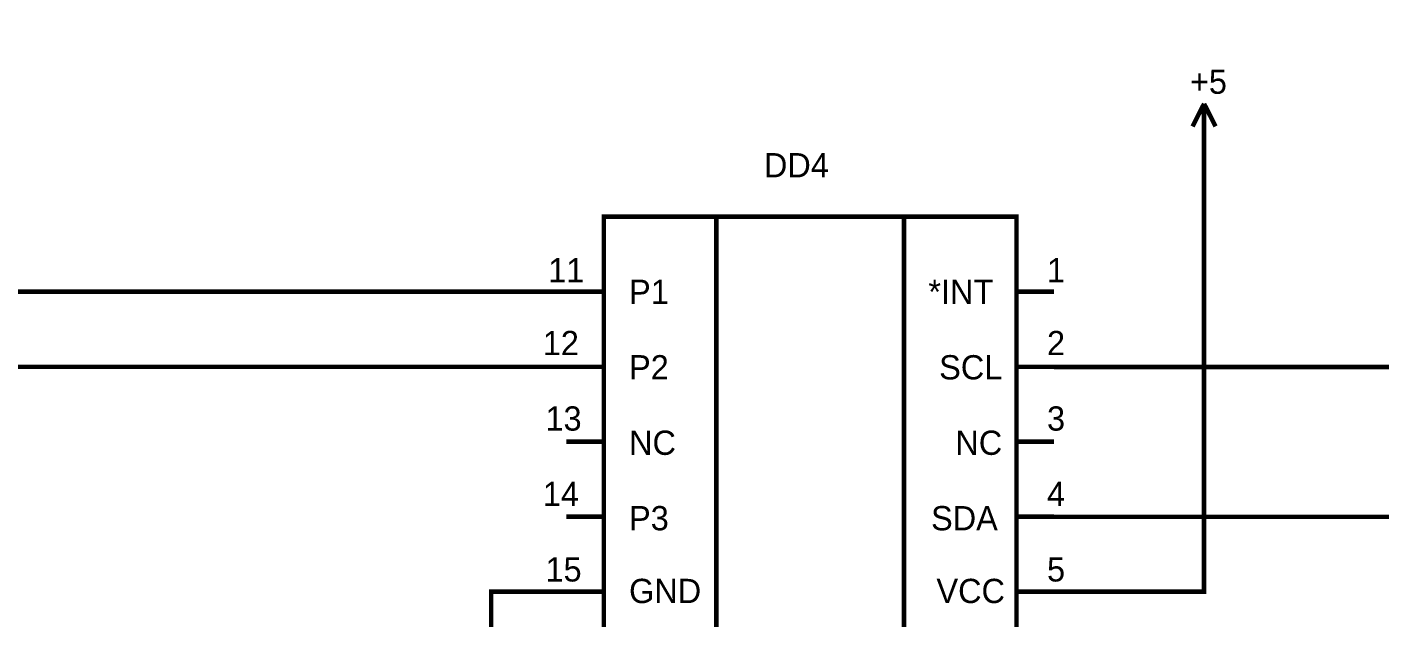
# Model space of a CAD drawing. Header units: millimetres. Extents: x 0 to 841, y 0 to 594.
# Drawn here: x 181.6 to 271.7, y 485.7 to 525.1 of the extents above; entities that cross this region are included whole.
import ezdxf

# ---------------------------------------------------------------- set-up
doc = ezdxf.new("R2010")
doc.units = ezdxf.units.MM
doc.layers.add('Sheet', color=255, linetype='Continuous')

msp = doc.modelspace()

# ---------------------------------------------------------------- linework, layer by layer
at = {"layer": 'Sheet', "const_width": 0.3}
for points in [[(97.523, 502.49), (92.526, 502.49), (92.526, 524.994), (150.018, 524.994), (150.018, 507.499), (217.515, 507.499)], [(97.523, 512.496), (95.03, 512.496), (95.03, 522.49), (147.525, 522.49), (147.525, 502.49), (217.515, 502.49)], [(260.017, 520.031), (259.253, 518.515)], [(260.017, 520.031), (260.78, 518.515)], [(260.017, 517.493), (260.017, 520.031)], [(250.012, 487.499), (250.012, 487.499), (260.017, 487.499), (260.017, 517.493)], [(227.52, 512.496), (227.52, 457.493)], [(240.018, 512.496), (240.018, 457.493)], [(220.019, 507.499), (217.515, 507.499)], [(247.519, 507.499), (250.012, 507.499)], [(220.019, 502.49), (217.515, 502.49)], [(247.519, 502.49), (250.012, 502.49)], [(250.023, 502.479), (305.022, 502.479), (305.022, 487.499), (472.512, 487.499), (472.512, 379.987), (455.018, 379.987)], [(220.019, 497.493), (217.515, 497.493)], [(247.519, 497.493), (250.012, 497.493)], [(220.019, 492.496), (217.515, 492.496)], [(247.519, 492.496), (250.012, 492.496)], [(250.023, 492.485), (302.507, 492.485), (302.507, 482.49), (475.005, 482.49), (475.005, 375.001), (455.018, 375.001)], [(260.017, 452.496), (212.518, 452.496), (212.518, 487.499), (217.515, 487.499)], [(220.019, 487.499), (217.515, 487.499)], [(247.519, 487.499), (250.012, 487.499)]]:
    msp.add_lwpolyline(points, dxfattribs=at)
msp.add_lwpolyline([(220.019, 512.496), (247.519, 512.496), (247.519, 457.493), (220.019, 457.493), (220.019, 512.496)], close=True, dxfattribs=at)

# ---------------------------------------------------------------- texts
at = {"layer": 'Sheet'}
for s, height, p in [('+5', 1.6171, (259.073, 520.693)), ('DD4', 1.6171, (230.687, 515.123)), ('11', 1.6171, (216.314, 508.116)), ('1', 1.617, (249.551, 508.116)), ('P1', 1.6171, (221.703, 506.679)), ('*INT', 1.6171, (241.646, 506.679)), ('12', 1.6171, (215.954, 503.265)), ('2', 1.617, (249.551, 503.265)), ('P2', 1.6171, (221.703, 501.648)), ('SCL', 1.6171, (242.365, 501.648)), ('13', 1.6171, (216.134, 498.234)), ('3', 1.617, (249.551, 498.234)), ('NC', 1.6171, (221.703, 496.617)), ('NC', 1.6171, (243.443, 496.617)), ('14', 1.6171, (215.954, 493.203)), ('4', 1.617, (249.551, 493.203)), ('P3', 1.6171, (221.703, 491.586)), ('SDA', 1.6171, (241.826, 491.586)), ('15', 1.6171, (216.134, 488.172)), ('5', 1.617, (249.551, 488.172)), ('GND', 1.6171, (221.703, 486.735)), ('VCC', 1.6171, (242.185, 486.735))]:
    msp.add_text(s, height=height, dxfattribs=at).set_placement(p)

doc.saveas('drawing.dxf')
